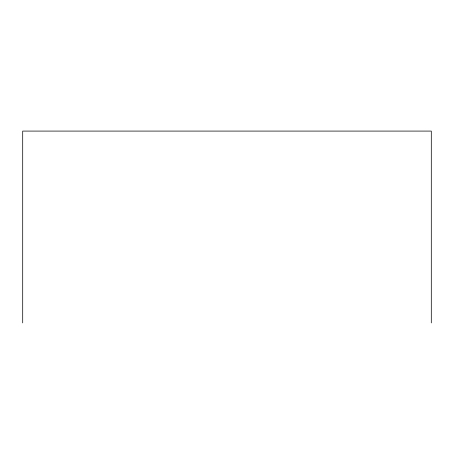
<?xml version="1.0" encoding="UTF-8"?>
<svg xmlns="http://www.w3.org/2000/svg" width="454" height="454" viewBox="0 0 454 454"><rect width="100%" height="100%" fill="white"/><g stroke="black" fill="none" stroke-linecap="round" stroke-linejoin="round"><path stroke-width="0.68" d="M431.3 322.913L431.3 131.087L22.7 131.087L22.7 322.913"/></g></svg>
